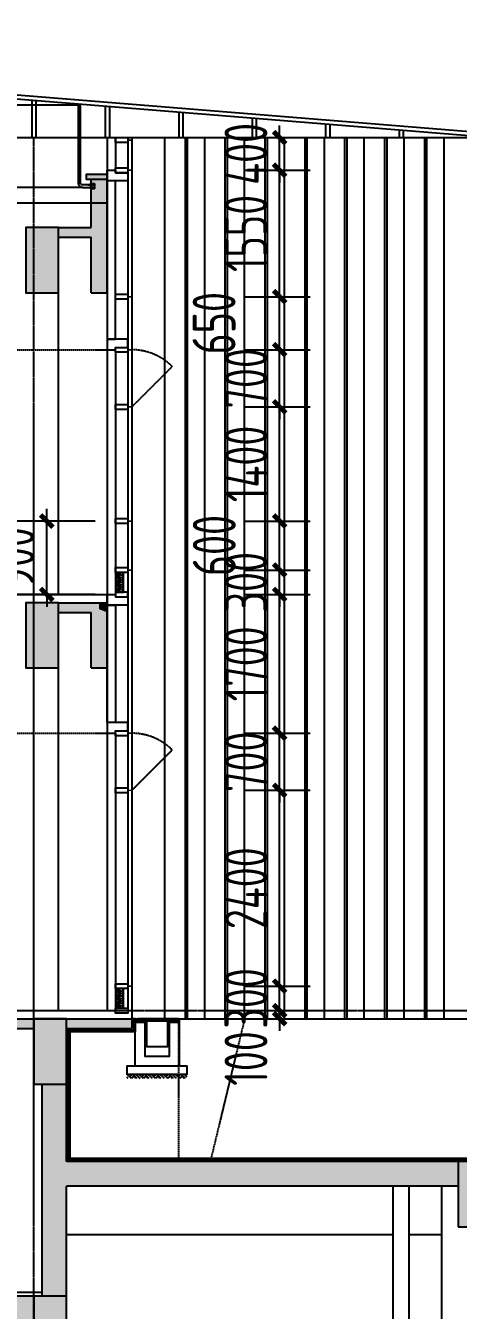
# Model space of a CAD drawing. Extents: x 33318 to 174393, y -247680 to 18171.
# Drawn here: x 73310 to 78610, y -191018 to -175272 of the extents above; entities that cross this region are included whole.
import ezdxf

# ---------------------------------------------------------------- set-up
doc = ezdxf.new("R2010")
doc.units = 0
doc.header["$LTSCALE"] = 10
doc.header["$MEASUREMENT"] = 0
doc.linetypes.add('DASH', pattern=[0.35, 0.25, -0.1])
doc.linetypes.add('DOTE', pattern=[2.42, 2, -0.2, 0.02, -0.2])
for name, color, linetype in [('01-标注_尺寸', 124, 'Continuous'), ('05-填充_天正', 26, 'Continuous'), ('A-C_玻璃幕墙', 140, 'Continuous'), ('A-D_龙骨', 152, 'Continuous'), ('A-E_栏杆', 232, 'Continuous'), ('A-SUR_保温', 222, 'Continuous'), ('A-SUR_吊顶', 40, 'Continuous'), ('A-SUR_看线', 231, 'Continuous'), ('A-SUR_面层', 191, 'Continuous'), ('A-TECH_结构', 21, 'Continuous'), ('A_AXIS-轴线', 36, 'DOTE'), ('A_STR-砌块墙', 121, 'Continuous'), ('A_STR-砼墙', 51, 'Continuous'), ('A_STR-砼柱', 51, 'Continuous'), ('构造物', 145, 'Continuous')]:
    doc.layers.add(name, color=color, linetype=linetype)
doc.layers.add('PUB_HATCH', color=8, linetype='Continuous', lineweight=0)
doc.styles.add('_TCH_DIM_T3', font='ROS1', dxfattribs={"width": 0.8, "bigfont": 'JD'})
doc.dimstyles.new('_TCH_ARCH&&150', dxfattribs={"dimtxt": 525, "dimasz": 150, "dimexe": 375, "dimexo": 450, "dimgap": 150, "dimtad": 1, "dimdec": 0, "dimzin": 0, "dimdsep": 46, "dimtxsty": '_TCH_DIM_T3', "dimblk": 'ARCHTICK', "dimcen": 0.09, "dimazin": 2, "dimtfac": 1, "dimtdec": 0, "dimtix": 1, "dimtmove": 2, "dimatfit": 3, "dimfxl": 0, "dimtolj": 1, "dimtzin": 0, "dimarcsym": 0})
pattern_1 = [(45, (4697.017, 670), (-17.96051, 17.96051), []), (45, (4714.977, 670), (-17.96051, 17.96051), [12.7, -6.35])]

# ---------------------------------------------------------------- blocks, each defined once
blk = doc.blocks.new('$LinePat$岩棉板')
at = {"color": 0}
for p, q in [((0, -17), (12, -67)), ((12, -67), (24, -17))]:
    blk.add_line(p, q, dxfattribs=at)
for centre, start, end in [((12, -17), 0, 180), ((0, -67), 270, 0), ((24, -67), 180, 270)]:
    blk.add_arc(centre, 12, start, end, dxfattribs=at)
at = {"layer": 'Defpoints'}
blk.add_point((0, 0), dxfattribs=at)
at = {"layer": 'Defpoints', "color": 0}
blk.add_point((24, -84), dxfattribs=at)
blk = doc.blocks.new('*U45')
blk.add_lwpolyline([(0, 100), (240, 100), (240, 0), (0, 0)], close=True)
at = {"color": 8, "xscale": -1.249999998958333, "yscale": 1.188379012465143, "zscale": 1.188379012465143}
for p in [(30, 100), (60, 100), (90, 100), (120, 100), (150, 100), (180, 100), (210, 100), (240, 100)]:
    blk.add_blockref('$LinePat$岩棉板', p, dxfattribs=at)
blk = doc.blocks.new('幕墙龙骨')
at = {"const_width": 20}
blk.add_lwpolyline([(-150, 0), (-200, 0)], dxfattribs=at)
blk.add_lwpolyline([(-150, 30), (-150, -30), (0, -30), (0, 30)], close=True)
blk = doc.blocks.new('A$C0F0450A9')
for points in [[(16900, -1372), (0, 0)], [(16282, -1372), (0, -50)], [(10675, -917), (10675, -1372)], [(10725, -921), (10725, -1372)], [(11575, -990), (11575, -1372)], [(11625, -994), (11625, -1372)], [(12475, -1063), (12475, -1372)], [(12525, -1067), (12525, -1372)], [(13375, -1136), (13375, -1372)], [(13425, -1140), (13425, -1372)], [(14275, -1209), (14275, -1372)], [(14325, -1213), (14325, -1372)], [(15175, -1282), (15175, -1372)], [(15225, -1286), (15225, -1372)]]:
    blk.add_lwpolyline(points)
blk = doc.blocks.new('yk01')
at = {"const_width": 20}
blk.add_lwpolyline([(-150, 0), (-200, 0)], dxfattribs=at)
blk.add_lwpolyline([(-150, 30), (-150, -30), (0, -30), (0, 30)], close=True)
blk = doc.blocks.new('A$C64AB60F3')
at = {"layer": 'A-D_龙骨', "linetype": 'DASH'}
blk.add_lwpolyline([(0, 0), (495, 495)], dxfattribs=at)
blk.add_arc((0, 0), 700, 45, 90, dxfattribs=at)
blk = doc.blocks.new('dsfs1')
at = {"layer": 'A-E_栏杆'}
for p, q in [((144, 1145), (5150, 1145)), ((37, 165), (7, 165)), ((99, 135), (5150, 135))]:
    blk.add_line(p, q, dxfattribs=at)
for points in [[(7, 165), (99, 165, 0.414214), (129, 195), (129, 1130)], [(159, 1130), (159, 195, -0.414214), (99, 135), (7, 135)], [(-22, 169, 0.038299), (-38, 166), (-38, 158), (-47, 158), (-47, 171, -0.414214), (-40, 178), (-7, 178, -0.414214), (0, 171)], [(-22, 131, 0.022818), (-9, 133), (-9, 167, 0.022818), (-22, 169)], [(0, 129, -0.414214), (-7, 122), (-40, 122, -0.414214), (-47, 129), (-47, 142), (-38, 142), (-38, 134, 0.038299), (-22, 131, 0.038299)]]:
    blk.add_lwpolyline(points, format="xyb", dxfattribs=at)
blk.add_lwpolyline([(7, 116), (0, 116), (0, 184), (7, 184)], close=True, dxfattribs=at)
blk.add_circle((144, 1130), 14.8, dxfattribs=at)
blk = doc.blocks.new('dartt')
at = {"transparency": 33554641}
h = blk.add_hatch(dxfattribs=at)
h.set_pattern_fill('ANSI32', color=26)
h.set_pattern_definition([(45, (1294.211, 122.3605), (-3.367596, 3.367596), []), (45, (1296.4563, 122.3605), (-3.367596, 3.367596), [])])
edge = h.paths.add_edge_path()
edge.add_arc((0, 21), 4, 0, 90)
edge.add_line((0, 25), (0, 0))
edge.add_line((0, 0), (25, 0))
edge.add_arc((21, 0), 4, 0, 90)
edge.add_line((21, 4), (4, 4))
edge.add_line((4, 4), (4, 21))
blk.add_lwpolyline([(0, 25), (0, 0), (25, 0)])
blk.add_lwpolyline([(0, 25), (0, 25, -0.414214), (4, 21), (4, 4), (21, 4, -0.414214), (25, 0), (25, 0)], format="xyb")
blk = doc.blocks.new('$LinePat$素土夯实')
at = {"color": 0}
for p, q in [((0, -210), (210, 0)), ((120, -300), (420, 0)), ((420, 0), (608, -188)), ((495, -300), (795, 0)), ((615, 0), (705, -90)), ((210, -210), (300, -300)), ((315, -105), (502, -293)), ((705, -300), (795, -210))]:
    blk.add_line(p, q, dxfattribs=at)
blk = doc.blocks.new('drsrtg')
at = {"layer": '05-填充_天正'}
h = blk.add_hatch(dxfattribs=at)
h.set_pattern_fill('ANSI33', color=256, scale=8)
h.set_pattern_definition([(45, (4711.517, 670), (-17.96051, 17.96051), []), (45, (4729.477, 670), (-17.96051, 17.96051), [12.7, -6.35])])
h.paths.add_polyline_path([(-608, 580), (-608, 550), (-513, 550), (-513, 580)])
h = blk.add_hatch(dxfattribs=at)
h.set_pattern_fill('ANSI33', color=256, scale=8)
h.set_pattern_definition(pattern_1)
h.paths.add_polyline_path([(-448, 550), (-448, 580), (-498, 580), (-498, 550)])
h = blk.add_hatch(dxfattribs=at)
h.set_pattern_fill('ANSI33', color=256, scale=8)
h.set_pattern_definition(pattern_1)
h.paths.add_polyline_path([(-383, 550), (-383, 580), (-433, 580), (-433, 550)])
h = blk.add_hatch(dxfattribs=at)
h.set_pattern_fill('ANSI33', color=256, scale=8)
h.set_pattern_definition(pattern_1)
h.paths.add_polyline_path([(-318, 550), (-318, 580), (-368, 580), (-368, 550)])
h = blk.add_hatch(dxfattribs=at)
h.set_pattern_fill('ANSI33', color=256, scale=8)
h.set_pattern_definition(pattern_1)
h.paths.add_polyline_path([(-253, 550), (-253, 580), (-303, 580), (-303, 550)])
h = blk.add_hatch(dxfattribs=at)
h.set_pattern_fill('ANSI33', color=256, scale=8)
h.set_pattern_definition([(45, (4721.517, 670), (-17.96051, 17.96051), []), (45, (4739.477, 670), (-17.96051, 17.96051), [12.7, -6.35])])
h.paths.add_polyline_path([(-108, 550), (-108, 580), (-238, 580), (-238, 550)])
blk.add_lwpolyline([(-500, 550), (-500, 240), (-240, 240), (-240, 550)], dxfattribs=at)
at = {"layer": 'A-SUR_面层'}
for p, q in [((-108, 580), (-608, 580)), ((-608, 550), (-608, 580)), ((-108, 550), (-608, 550)), ((-513, 550), (-513, 580)), ((-498, 550), (-498, 580)), ((-448, 550), (-448, 580)), ((-433, 550), (-433, 580)), ((-383, 550), (-383, 580)), ((-368, 550), (-368, 580)), ((-318, 550), (-318, 580)), ((-303, 550), (-303, 580)), ((-253, 550), (-253, 580)), ((-238, 550), (-238, 580)), ((-108, 550), (-108, 580))]:
    blk.add_line(p, q, dxfattribs=at)
at = {"layer": 'A_STR-砌块墙'}
for points in [[(-640, 540), (-520, 540), (-520, 120), (-220, 120), (-220, 540), (-100, 540), (-100, 0), (-640, 0), (-640, 540)], [(-100, 0), (-740, 0), (-740, -100), (0, -100), (0, 0), (-520, 0)]]:
    blk.add_lwpolyline(points, dxfattribs=at)
at = {"layer": 'A-SUR_看线', "xscale": -0.1861635220123852, "yscale": 0.1666666666666667, "zscale": 0.1666666666666667}
for p in [(-592, -100), (-444, -100), (-296, -100), (-148, -100), (0, -100)]:
    blk.add_blockref('$LinePat$素土夯实', p, dxfattribs=at)
at = {"layer": '构造物', "linetype": 'DASH', "ltscale": 0.2}
blk.add_blockref('dartt', (-620, 540), dxfattribs=at)
at = {"layer": '构造物', "linetype": 'DASH', "ltscale": 0.2, "xscale": -1}
blk.add_blockref('dartt', (-100, 540), dxfattribs=at)
blk = doc.blocks.new('_ArchTick')
at = {"color": 0, "linetype": 'ByBlock', "const_width": 0.4}
blk.add_lwpolyline([(-0.5, -0.5), (0.5, 0.5)], dxfattribs=at)
blk = doc.blocks.new('*D83')
at = {"layer": '01-标注_尺寸', "color": 0, "lineweight": -2, "transparency": 16777216}
for p, q in [((73567, -181344), (73567, -181194)), ((74160, -181344), (73192, -181344)), ((73567, -182244), (73567, -181344)), ((74160, -182244), (73192, -182244)), ((73567, -182244), (73567, -182394))]:
    blk.add_line(p, q, dxfattribs=at)
at = {"layer": 'Defpoints', "color": 0, "transparency": 16777216}
for p in [(73567, -181344), (74610, -181344), (74610, -182244)]:
    blk.add_point(p, dxfattribs=at)
at = {"layer": '01-标注_尺寸', "color": 0, "lineweight": -2, "transparency": 16777216, "xscale": 150, "yscale": 150, "zscale": 150}
for p, rotation in [((73567, -181344), 270), ((73567, -182244), 90)]:
    blk.add_blockref('_ArchTick', p, dxfattribs=dict(at, rotation=rotation))
at = {"layer": '01-标注_尺寸', "color": 0, "transparency": 16777216, "insert": (73155, -181794), "char_height": 525, "attachment_point": 5, "rotation": 90, "style": '_TCH_DIM_T3'}
blk.add_mtext('\\A1;900', dxfattribs=at)
blk = doc.blocks.new('*D84')
at = {"layer": '01-标注_尺寸', "color": 0, "lineweight": -2, "transparency": 16777216}
for p, q in [((76421, -187344), (76421, -187194)), ((75987, -187344), (76796, -187344)), ((76421, -187444), (76421, -187344)), ((75987, -187444), (76796, -187444)), ((76421, -187444), (76421, -187594))]:
    blk.add_line(p, q, dxfattribs=at)
at = {"layer": 'Defpoints', "color": 0, "transparency": 16777216}
for p in [(75537, -187344), (76421, -187344), (75537, -187444)]:
    blk.add_point(p, dxfattribs=at)
at = {"layer": '01-标注_尺寸', "color": 0, "lineweight": -2, "transparency": 16777216, "xscale": 150, "yscale": 150, "zscale": 150}
for p, rotation in [((76421, -187344), 270), ((76421, -187444), 90)]:
    blk.add_blockref('_ArchTick', p, dxfattribs=dict(at, rotation=rotation))
at = {"layer": '01-标注_尺寸', "color": 0, "transparency": 16777216, "insert": (76009, -187931), "char_height": 525, "attachment_point": 5, "rotation": 90, "style": '_TCH_DIM_T3'}
blk.add_mtext('\\A1;100', dxfattribs=at)
blk = doc.blocks.new('*D85')
at = {"layer": '01-标注_尺寸', "color": 0, "lineweight": -2, "transparency": 16777216}
for p, q in [((76421, -187044), (76421, -186894)), ((75987, -187044), (76796, -187044)), ((76421, -187344), (76421, -187044)), ((75987, -187344), (76796, -187344)), ((76421, -187344), (76421, -187494))]:
    blk.add_line(p, q, dxfattribs=at)
at = {"layer": 'Defpoints', "color": 0, "transparency": 16777216}
for p in [(75537, -187044), (76421, -187044), (75537, -187344)]:
    blk.add_point(p, dxfattribs=at)
at = {"layer": '01-标注_尺寸', "color": 0, "lineweight": -2, "transparency": 16777216, "xscale": 150, "yscale": 150, "zscale": 150}
for p, rotation in [((76421, -187044), 270), ((76421, -187344), 90)]:
    blk.add_blockref('_ArchTick', p, dxfattribs=dict(at, rotation=rotation))
at = {"layer": '01-标注_尺寸', "color": 0, "transparency": 16777216, "insert": (76008, -187194), "char_height": 525, "attachment_point": 5, "rotation": 90, "style": '_TCH_DIM_T3'}
blk.add_mtext('\\A1;300', dxfattribs=at)
blk = doc.blocks.new('*D86')
at = {"layer": '01-标注_尺寸', "color": 0, "lineweight": -2, "transparency": 16777216}
for p, q in [((75987, -184644), (76796, -184644)), ((76421, -187044), (76421, -184644)), ((75987, -187044), (76796, -187044))]:
    blk.add_line(p, q, dxfattribs=at)
at = {"layer": 'Defpoints', "color": 0, "transparency": 16777216}
for p in [(75537, -184644), (76421, -184644), (75537, -187044)]:
    blk.add_point(p, dxfattribs=at)
at = {"layer": '01-标注_尺寸', "color": 0, "lineweight": -2, "transparency": 16777216, "xscale": 150, "yscale": 150, "zscale": 150}
for p, rotation in [((76421, -184644), 90), ((76421, -187044), 270)]:
    blk.add_blockref('_ArchTick', p, dxfattribs=dict(at, rotation=rotation))
at = {"layer": '01-标注_尺寸', "color": 0, "transparency": 16777216, "insert": (76008, -185844), "char_height": 525, "attachment_point": 5, "rotation": 90, "style": '_TCH_DIM_T3'}
blk.add_mtext('\\A1;2400', dxfattribs=at)
blk = doc.blocks.new('*D87')
at = {"layer": '01-标注_尺寸', "color": 0, "lineweight": -2, "transparency": 16777216}
for p, q in [((76421, -183944), (76421, -183794)), ((75987, -183944), (76796, -183944)), ((76421, -184644), (76421, -183944)), ((75987, -184644), (76796, -184644)), ((76421, -184644), (76421, -184794))]:
    blk.add_line(p, q, dxfattribs=at)
at = {"layer": 'Defpoints', "color": 0, "transparency": 16777216}
for p in [(75537, -183944), (76421, -183944), (75537, -184644)]:
    blk.add_point(p, dxfattribs=at)
at = {"layer": '01-标注_尺寸', "color": 0, "lineweight": -2, "transparency": 16777216, "xscale": 150, "yscale": 150, "zscale": 150}
for p, rotation in [((76421, -183944), 270), ((76421, -184644), 90)]:
    blk.add_blockref('_ArchTick', p, dxfattribs=dict(at, rotation=rotation))
at = {"layer": '01-标注_尺寸', "color": 0, "transparency": 16777216, "insert": (76008, -184294), "char_height": 525, "attachment_point": 5, "rotation": 90, "style": '_TCH_DIM_T3'}
blk.add_mtext('\\A1;700', dxfattribs=at)
blk = doc.blocks.new('*D88')
at = {"layer": '01-标注_尺寸', "color": 0, "lineweight": -2, "transparency": 16777216}
for p, q in [((75987, -182244), (76796, -182244)), ((76421, -183944), (76421, -182244)), ((75987, -183944), (76796, -183944))]:
    blk.add_line(p, q, dxfattribs=at)
at = {"layer": 'Defpoints', "color": 0, "transparency": 16777216}
for p in [(75537, -182244), (76421, -182244), (75537, -183944)]:
    blk.add_point(p, dxfattribs=at)
at = {"layer": '01-标注_尺寸', "color": 0, "lineweight": -2, "transparency": 16777216, "xscale": 150, "yscale": 150, "zscale": 150}
for p, rotation in [((76421, -182244), 90), ((76421, -183944), 270)]:
    blk.add_blockref('_ArchTick', p, dxfattribs=dict(at, rotation=rotation))
at = {"layer": '01-标注_尺寸', "color": 0, "transparency": 16777216, "insert": (76008, -183094), "char_height": 525, "attachment_point": 5, "rotation": 90, "style": '_TCH_DIM_T3'}
blk.add_mtext('\\A1;1700', dxfattribs=at)
blk = doc.blocks.new('*D89')
at = {"layer": '01-标注_尺寸', "color": 0, "lineweight": -2, "transparency": 16777216}
for p, q in [((76421, -181944), (76421, -181794)), ((75987, -181944), (76796, -181944)), ((76421, -182244), (76421, -181944)), ((75987, -182244), (76796, -182244)), ((76421, -182244), (76421, -182394))]:
    blk.add_line(p, q, dxfattribs=at)
at = {"layer": 'Defpoints', "color": 0, "transparency": 16777216}
for p in [(75537, -181944), (76421, -181944), (75537, -182244)]:
    blk.add_point(p, dxfattribs=at)
at = {"layer": '01-标注_尺寸', "color": 0, "lineweight": -2, "transparency": 16777216, "xscale": 150, "yscale": 150, "zscale": 150}
for p, rotation in [((76421, -181944), 270), ((76421, -182244), 90)]:
    blk.add_blockref('_ArchTick', p, dxfattribs=dict(at, rotation=rotation))
at = {"layer": '01-标注_尺寸', "color": 0, "transparency": 16777216, "insert": (76008, -182094), "char_height": 525, "attachment_point": 5, "rotation": 90, "style": '_TCH_DIM_T3'}
blk.add_mtext('\\A1;300', dxfattribs=at)
blk = doc.blocks.new('*D90')
at = {"layer": '01-标注_尺寸', "color": 0, "lineweight": -2, "transparency": 16777216}
for p, q in [((75987, -181344), (76796, -181344)), ((76421, -181944), (76421, -181344)), ((75987, -181944), (76796, -181944))]:
    blk.add_line(p, q, dxfattribs=at)
at = {"layer": 'Defpoints', "color": 0, "transparency": 16777216}
for p in [(75537, -181344), (76421, -181344), (75537, -181944)]:
    blk.add_point(p, dxfattribs=at)
at = {"layer": '01-标注_尺寸', "color": 0, "lineweight": -2, "transparency": 16777216, "xscale": 150, "yscale": 150, "zscale": 150}
for p, rotation in [((76421, -181344), 90), ((76421, -181944), 270)]:
    blk.add_blockref('_ArchTick', p, dxfattribs=dict(at, rotation=rotation))
at = {"layer": '01-标注_尺寸', "color": 0, "transparency": 16777216, "insert": (75620, -181644), "char_height": 525, "attachment_point": 5, "rotation": 90, "style": '_TCH_DIM_T3'}
blk.add_mtext('\\A1;600', dxfattribs=at)
blk = doc.blocks.new('*D91')
at = {"layer": '01-标注_尺寸', "color": 0, "lineweight": -2, "transparency": 16777216}
for p, q in [((75987, -179944), (76796, -179944)), ((76421, -181344), (76421, -179944)), ((75987, -181344), (76796, -181344))]:
    blk.add_line(p, q, dxfattribs=at)
at = {"layer": 'Defpoints', "color": 0, "transparency": 16777216}
for p in [(75537, -179944), (76421, -179944), (75537, -181344)]:
    blk.add_point(p, dxfattribs=at)
at = {"layer": '01-标注_尺寸', "color": 0, "lineweight": -2, "transparency": 16777216, "xscale": 150, "yscale": 150, "zscale": 150}
for p, rotation in [((76421, -179944), 90), ((76421, -181344), 270)]:
    blk.add_blockref('_ArchTick', p, dxfattribs=dict(at, rotation=rotation))
at = {"layer": '01-标注_尺寸', "color": 0, "transparency": 16777216, "insert": (76008, -180644), "char_height": 525, "attachment_point": 5, "rotation": 90, "style": '_TCH_DIM_T3'}
blk.add_mtext('\\A1;1400', dxfattribs=at)
blk = doc.blocks.new('*D92')
at = {"layer": '01-标注_尺寸', "color": 0, "lineweight": -2, "transparency": 16777216}
for p, q in [((76421, -179244), (76421, -179094)), ((75987, -179244), (76796, -179244)), ((76421, -179944), (76421, -179244)), ((75987, -179944), (76796, -179944)), ((76421, -179944), (76421, -180094))]:
    blk.add_line(p, q, dxfattribs=at)
at = {"layer": 'Defpoints', "color": 0, "transparency": 16777216}
for p in [(75537, -179244), (76421, -179244), (75537, -179944)]:
    blk.add_point(p, dxfattribs=at)
at = {"layer": '01-标注_尺寸', "color": 0, "lineweight": -2, "transparency": 16777216, "xscale": 150, "yscale": 150, "zscale": 150}
for p, rotation in [((76421, -179244), 270), ((76421, -179944), 90)]:
    blk.add_blockref('_ArchTick', p, dxfattribs=dict(at, rotation=rotation))
at = {"layer": '01-标注_尺寸', "color": 0, "transparency": 16777216, "insert": (76008, -179594), "char_height": 525, "attachment_point": 5, "rotation": 90, "style": '_TCH_DIM_T3'}
blk.add_mtext('\\A1;700', dxfattribs=at)
blk = doc.blocks.new('*D93')
at = {"layer": '01-标注_尺寸', "color": 0, "lineweight": -2, "transparency": 16777216}
for p, q in [((75987, -178594), (76796, -178594)), ((76421, -179244), (76421, -178594)), ((75987, -179244), (76796, -179244))]:
    blk.add_line(p, q, dxfattribs=at)
at = {"layer": 'Defpoints', "color": 0, "transparency": 16777216}
for p in [(75537, -178594), (76421, -178594), (75537, -179244)]:
    blk.add_point(p, dxfattribs=at)
at = {"layer": '01-标注_尺寸', "color": 0, "lineweight": -2, "transparency": 16777216, "xscale": 150, "yscale": 150, "zscale": 150}
for p, rotation in [((76421, -178594), 90), ((76421, -179244), 270)]:
    blk.add_blockref('_ArchTick', p, dxfattribs=dict(at, rotation=rotation))
at = {"layer": '01-标注_尺寸', "color": 0, "transparency": 16777216, "insert": (75618, -178919), "char_height": 525, "attachment_point": 5, "rotation": 90, "style": '_TCH_DIM_T3'}
blk.add_mtext('\\A1;650', dxfattribs=at)
blk = doc.blocks.new('*D94')
at = {"layer": '01-标注_尺寸', "color": 0, "lineweight": -2, "transparency": 16777216}
for p, q in [((75987, -177044), (76796, -177044)), ((76421, -178594), (76421, -177044)), ((75987, -178594), (76796, -178594))]:
    blk.add_line(p, q, dxfattribs=at)
at = {"layer": 'Defpoints', "color": 0, "transparency": 16777216}
for p in [(75537, -177044), (76421, -177044), (75537, -178594)]:
    blk.add_point(p, dxfattribs=at)
at = {"layer": '01-标注_尺寸', "color": 0, "lineweight": -2, "transparency": 16777216, "xscale": 150, "yscale": 150, "zscale": 150}
for p, rotation in [((76421, -177044), 90), ((76421, -178594), 270)]:
    blk.add_blockref('_ArchTick', p, dxfattribs=dict(at, rotation=rotation))
at = {"layer": '01-标注_尺寸', "color": 0, "transparency": 16777216, "insert": (76008, -177819), "char_height": 525, "attachment_point": 5, "rotation": 90, "style": '_TCH_DIM_T3'}
blk.add_mtext('\\A1;1550', dxfattribs=at)
blk = doc.blocks.new('*D95')
at = {"layer": '01-标注_尺寸', "color": 0, "lineweight": -2, "transparency": 16777216}
for p, q in [((76421, -176644), (76421, -176494)), ((75987, -176644), (76796, -176644)), ((76421, -177044), (76421, -176644)), ((75987, -177044), (76796, -177044)), ((76421, -177044), (76421, -177194))]:
    blk.add_line(p, q, dxfattribs=at)
at = {"layer": 'Defpoints', "color": 0, "transparency": 16777216}
for p in [(75537, -176644), (76421, -176644), (75537, -177044)]:
    blk.add_point(p, dxfattribs=at)
at = {"layer": '01-标注_尺寸', "color": 0, "lineweight": -2, "transparency": 16777216, "xscale": 150, "yscale": 150, "zscale": 150}
for p, rotation in [((76421, -176644), 270), ((76421, -177044), 90)]:
    blk.add_blockref('_ArchTick', p, dxfattribs=dict(at, rotation=rotation))
at = {"layer": '01-标注_尺寸', "color": 0, "transparency": 16777216, "insert": (76008, -176844), "char_height": 525, "attachment_point": 5, "rotation": 90, "style": '_TCH_DIM_T3'}
blk.add_mtext('\\A1;400', dxfattribs=at)
blk = doc.blocks.new('_FZH')
blk.add_lwpolyline([(-0.5, -0.5), (0.5, -0.5), (0.5, 0.5), (-0.5, 0.5)], close=True)
at = {"layer": 'PUB_HATCH'}
blk.add_solid([(-0.5, -0.5), (0.5, -0.5), (-0.5, 0.5), (0.5, 0.5)], dxfattribs=at)

msp = doc.modelspace()

# ---------------------------------------------------------------- hatches: boundary and pattern name
at = {"layer": '05-填充_天正'}
for points in [[(74309.7, -177154.5), (74109.7, -177154.5), (74109.7, -177744.5), (74176.4, -177804.5), (74309.7, -177804.5)], [(73709.7, -177744.5), (73709.7, -177864.5), (74109.7, -177864.5), (74176.4, -177804.5), (74109.7, -177744.5)], [(74309.7, -178544.5), (74309.7, -177804.5), (74176.4, -177804.5), (74109.7, -177864.5), (74109.7, -178544.5)], [(73709.7, -182344.5), (73709.7, -182464.5), (74109.7, -182464.5), (74209.7, -182424.5), (74209.7, -182344.5)], [(74309.7, -183144.5), (74309.7, -182464.5), (74209.7, -182424.5), (74109.7, -182464.5), (74109.7, -183144.5)], [(74209.7, -182424.5), (74309.7, -182464.5), (74309.7, -182344.5), (74209.7, -182344.5)], [(64409.7, -187444.5), (64409.7, -187564.5), (73409.7, -187564.5), (73409.7, -187444.5)], [(73809.7, -187444.5), (73809.7, -187564.5), (74609.7, -187564.5), (74609.7, -187444.5)], [(73709.7, -189344.5), (73809.7, -189194.5), (73809.7, -188244.5), (73509.7, -188244.5), (73509.7, -189344.5)], [(77909.7, -189494.5), (77909.7, -189194.5), (73809.7, -189194.5), (73709.7, -189344.5), (73809.7, -189494.5)], [(78609.7, -189494.5), (78609.7, -189194.5), (77909.7, -189194.5), (77909.7, -189494.5)], [(73509.7, -190844.5), (73809.7, -190844.5), (73809.7, -189494.5), (73709.7, -189344.5), (73509.7, -189344.5)], [(64409.7, -190844.5), (64409.7, -191144.5), (73309.7, -191144.5), (73309.7, -190844.5)], [(73409.7, -191144.5), (73409.7, -190844.5), (73309.7, -190844.5), (73309.7, -191144.5)]]:
    msp.add_hatch(color=256, dxfattribs=at).paths.add_polyline_path(points)

# ---------------------------------------------------------------- linework, layer by layer
at = {"layer": 'A-C_玻璃幕墙'}
for points in [[(74309.7, -176644.5), (74309.7, -187344.5)], [(74409.7, -176644.5), (74409.7, -177014.5)], [(74559.7, -176644.5), (74559.7, -187344.5)], [(74609.7, -176644.5), (74609.7, -187444.5)], [(74409.7, -179274.5), (74409.7, -182274.5)], [(74409.7, -183944.5), (74409.7, -187344.5)]]:
    msp.add_lwpolyline(points, dxfattribs=at)
at = {"layer": 'A-D_龙骨'}
msp.add_lwpolyline([(74409.7, -182214.5), (74409.7, -182274.5), (74559.7, -182274.5), (74559.7, -182214.5)], close=True, dxfattribs=at)
at = {"layer": 'A-SUR_保温'}
msp.add_line((64309.7, -190794.5), (73509.7, -190794.5), dxfattribs=at)
for points in [[(74559.7, -177174.5), (74309.7, -177174.5), (74309.7, -177044.5), (74409.7, -177044.5), (74409.7, -177074.5), (74559.7, -177074.5)], [(74409.7, -179114.5), (74409.7, -177174.5), (74309.7, -177174.5), (74309.7, -179114.5)], [(74559.7, -179114.5), (74309.7, -179114.5), (74309.7, -179244.5), (74409.7, -179244.5), (74409.7, -179214.5), (74559.7, -179214.5)], [(74559.7, -182374.5), (74309.7, -182374.5), (74309.7, -182244.5), (74409.7, -182244.5), (74409.7, -182274.5), (74559.7, -182274.5)], [(74559.7, -183814.5), (74309.7, -183814.5), (74309.7, -183944.5), (74409.7, -183944.5), (74409.7, -183914.5), (74559.7, -183914.5)]]:
    msp.add_lwpolyline(points, close=True, dxfattribs=at)
for points in [[(74309.7, -182374.5), (74409.7, -182374.5), (74409.7, -183814.5), (74309.7, -183814.5), (74309.7, -182374.5)], [(74629.7, -187444.5), (74629.7, -187584.5), (73829.7, -187584.5), (73829.7, -189174.5), (101509.7, -189174.5)], [(74649.7, -187444.5), (74649.7, -187604.5), (73849.7, -187604.5), (73849.7, -189154.5), (101509.7, -189154.5)], [(74649.7, -187444.5), (74609.7, -187444.5)]]:
    msp.add_lwpolyline(points, dxfattribs=at)
at = {"layer": 'A-SUR_保温', "linetype": 'DASH'}
for points in [[(75179.7, -187444.5), (75179.7, -189154.5)], [(75991.6, -187444.5), (75580.8, -189154.5)]]:
    msp.add_lwpolyline(points, dxfattribs=at)
at = {"layer": 'A-SUR_吊顶', "linetype": 'DASH'}
for p, q in [((63609.7, -179244.5), (74309.7, -179244.5)), ((63609.7, -183944.5), (74309.7, -183944.5))]:
    msp.add_line(p, q, dxfattribs=at)
at = {"layer": 'A-SUR_看线'}
for points in [[(63309.7, -176644.5), (80192.2, -176644.5)], [(75010.7, -176644.5), (75010.7, -187444.5)], [(75262.6, -176644.5), (75262.6, -187444.5)], [(75289.8, -176644.5), (75289.8, -187444.5)], [(75499.2, -176644.5), (75499.2, -187444.5)], [(75751.2, -176644.5), (75751.2, -187444.5)], [(75778.3, -176644.5), (75778.3, -187444.5)], [(75987.8, -176644.5), (75987.8, -187444.5)], [(76239.7, -176644.5), (76239.7, -187444.5)], [(76266.9, -176644.5), (76266.9, -187444.5)], [(76476.3, -176644.5), (76476.3, -187444.5)], [(76728.3, -176644.5), (76728.3, -187444.5)], [(76755.4, -176644.5), (76755.4, -187444.5)], [(76964.9, -176644.5), (76964.9, -187444.5)], [(77216.8, -176644.5), (77216.8, -187444.5)], [(77244, -176644.5), (77244, -187444.5)], [(77453.4, -176644.5), (77453.4, -187444.5)], [(77705.4, -176644.5), (77705.4, -187444.5)], [(77732.5, -176644.5), (77732.5, -187444.5)], [(77941.9, -176644.5), (77941.9, -187444.5)], [(78193.9, -176644.5), (78193.9, -187444.5)], [(78221, -176644.5), (78221, -187444.5)], [(78430.5, -176644.5), (78430.5, -187444.5)]]:
    msp.add_lwpolyline(points, dxfattribs=at)
at = {"layer": 'A-SUR_面层'}
for points in [[(63609.7, -177444.5), (74309.7, -177444.5)], [(63609.7, -182244.5), (74309.7, -182244.5)], [(63309.7, -187344.5), (74609.7, -187344.5)]]:
    msp.add_lwpolyline(points, dxfattribs=at)
at = {"layer": 'A-TECH_结构'}
for points in [[(73709.7, -182244.5), (73709.7, -178544.5)], [(73709.7, -187344.5), (73709.7, -183144.5)], [(78409.7, -193944.5), (78409.7, -189494.5)], [(77809.7, -190094.5), (73809.7, -190094.5)], [(78409.7, -190094.5), (78009.7, -190094.5)]]:
    msp.add_lwpolyline(points, dxfattribs=at)
at = {"layer": 'A_AXIS-轴线'}
msp.add_line((73409.7, -198744.5), (73409.7, -176644.5), dxfattribs=at)
for points in [[(60658.7, -187344.5), (123910, -187344.5)], [(60658.7, -187444.5), (98371.1, -187444.5)], [(60658.7, -190794.5), (73409.7, -190794.5)]]:
    msp.add_lwpolyline(points, dxfattribs=at)
at = {"layer": 'A_STR-砌块墙'}
for p, q in [((77809.7, -193994.5), (77809.7, -189494.5)), ((78009.7, -193994.5), (78009.7, -189494.5))]:
    msp.add_line(p, q, dxfattribs=at)
msp.add_lwpolyline([(75189.7, -187444.5), (80656.4, -187444.5)], dxfattribs=at)
at = {"layer": 'A_STR-砼墙'}
for p, q in [((74109.7, -177744.5), (74109.7, -177154.5)), ((74309.7, -177804.5), (74309.7, -177154.5)), ((73709.7, -177744.5), (74109.7, -177744.5)), ((73709.7, -177864.5), (74109.7, -177864.5)), ((74109.7, -178544.5), (74109.7, -177864.5)), ((74309.7, -178544.5), (74309.7, -177804.5)), ((74109.7, -178544.5), (74309.7, -178544.5)), ((73709.7, -182344.5), (74209.7, -182344.5)), ((73709.7, -182464.5), (74109.7, -182464.5)), ((74109.7, -183144.5), (74109.7, -182464.5)), ((74209.7, -182344.5), (74309.7, -182344.5)), ((74309.7, -182344.5), (74309.7, -182464.5)), ((74309.7, -183144.5), (74309.7, -182464.5)), ((74109.7, -183144.5), (74309.7, -183144.5)), ((64409.7, -187444.5), (73409.7, -187444.5)), ((73809.7, -187444.5), (74609.7, -187444.5)), ((74609.7, -187444.5), (74609.7, -187564.5)), ((64409.7, -187564.5), (73409.7, -187564.5)), ((73809.7, -187564.5), (74609.7, -187564.5)), ((73509.7, -189344.5), (73509.7, -188244.5)), ((73809.7, -189194.5), (73809.7, -188244.5)), ((77909.7, -189194.5), (73809.7, -189194.5)), ((78609.7, -189194.5), (77909.7, -189194.5)), ((73509.7, -190844.5), (73509.7, -189344.5)), ((73809.7, -190844.5), (73809.7, -189494.5)), ((77909.7, -189494.5), (73809.7, -189494.5)), ((78609.7, -189494.5), (77909.7, -189494.5)), ((73309.7, -190844.5), (64409.7, -190844.5)), ((73409.7, -190844.5), (73309.7, -190844.5))]:
    msp.add_line(p, q, dxfattribs=at)

# ---------------------------------------------------------------- block references
at = {"xscale": -1}
msp.add_blockref('dsfs1', (74109.7, -177389.3), dxfattribs=at)
for name, p in [('A$C64AB60F3', (74609.7, -179944.5)), ('A$C64AB60F3', (74609.7, -184644.5)), ('drsrtg', (75289.7, -188024.5))]:
    msp.add_blockref(name, p)
at = {"layer": 'A-D_龙骨', "xscale": -1}
for name, p in [('幕墙龙骨', (74409.7, -176674.5)), ('幕墙龙骨', (74409.7, -177044.5)), ('幕墙龙骨', (74409.7, -178594.5)), ('幕墙龙骨', (74409.7, -179244.5)), ('yk01', (74409.7, -179944.5)), ('yk01', (74409.7, -181344.5)), ('幕墙龙骨', (74409.7, -181944.5)), ('幕墙龙骨', (74409.7, -183944.5)), ('yk01', (74409.7, -184644.5)), ('幕墙龙骨', (74409.7, -187044.5)), ('幕墙龙骨', (74409.7, -187344.5))]:
    msp.add_blockref(name, p, dxfattribs=at)
at = {"layer": 'A-SUR_保温', "xscale": -1, "rotation": 270}
for p in [(74409.7, -182214.5), (74409.7, -187314.5)]:
    msp.add_blockref('*U45', p, dxfattribs=at)
at = {"layer": 'A-SUR_看线'}
msp.add_blockref('A$C0F0450A9', (62709.7, -175272.2), dxfattribs=at)
at = {"layer": 'A_STR-砼柱'}
for p, xscale, yscale, zscale, rotation in [((74179.7, -177124.5), 260, 60, 60, 180), ((73509.7, -178144.5), 799.9999999999709, 400, 400, 90), ((73509.7, -182744.5), 799.9999999999709, 400, 400, 90), ((73609.7, -187844.5), 800, 400, 400, 90)]:
    msp.add_blockref('_FZH', p, dxfattribs=dict(at, xscale=xscale, yscale=yscale, zscale=zscale, rotation=rotation))
at = {"layer": 'A_STR-砼柱', "xscale": 400, "yscale": 799.9999999999709, "zscale": 799.9999999999709}
for p in [(78809.7, -189594.5), (73609.7, -191244.5)]:
    msp.add_blockref('_FZH', p, dxfattribs=at)

# ---------------------------------------------------------------- dimensions: what is measured, and where the dimension line sits
at = {"layer": '01-标注_尺寸'}
for p1, p2, distance, picture, middle in [((75536.7, -177044.5), (75536.7, -176644.5), -884.2, '*D95', (76008.4, -176844.5)), ((75536.7, -178594.5), (75536.7, -177044.5), -884.2, '*D94', (76008.4, -177819.5)), ((75536.7, -179944.5), (75536.7, -179244.5), -884.2, '*D92', (76008.4, -179594.5)), ((75536.7, -181344.5), (75536.7, -179944.5), -884.2, '*D91', (76008.4, -180644.5)), ((74609.7, -182244.5), (74609.7, -181344.5), 1042.5, '*D83', (73154.7, -181794.5)), ((75536.7, -182244.5), (75536.7, -181944.5), -884.2, '*D89', (76008.4, -182094.5)), ((75536.7, -183944.5), (75536.7, -182244.5), -884.2, '*D88', (76008.4, -183094.5)), ((75536.7, -184644.5), (75536.7, -183944.5), -884.2, '*D87', (76008.4, -184294.5)), ((75536.7, -187044.5), (75536.7, -184644.5), -884.2, '*D86', (76008.4, -185844.5)), ((75536.7, -187344.5), (75536.7, -187044.5), -884.2, '*D85', (76008.4, -187194.5))]:
    dim = msp.add_aligned_dim(p1=p1, p2=p2, distance=distance, dimstyle='_TCH_ARCH&&150', dxfattribs=at)
    dim.commit()
    dim.dimension.update_dxf_attribs({"geometry": picture, "text_midpoint": middle})
for base, p1, p2, picture, middle in [((76420.9, -178594.5), (75536.7, -179244.5), (75536.7, -178594.5), '*D93', (75618.3, -178919.5)), ((76420.9, -181344.5), (75536.7, -181944.5), (75536.7, -181344.5), '*D90', (75620.4, -181644.5)), ((76420.9, -187344.5), (75536.7, -187444.5), (75536.7, -187344.5), '*D84', (76009.3, -187931.1))]:
    dim = msp.add_linear_dim(base=base, p1=p1, p2=p2, angle=90, dimstyle='_TCH_ARCH&&150', dxfattribs=at)
    dim.commit()
    dim.dimension.update_dxf_attribs({"geometry": picture, "text_midpoint": middle, "dimtype": 161})

doc.saveas('drawing.dxf')
